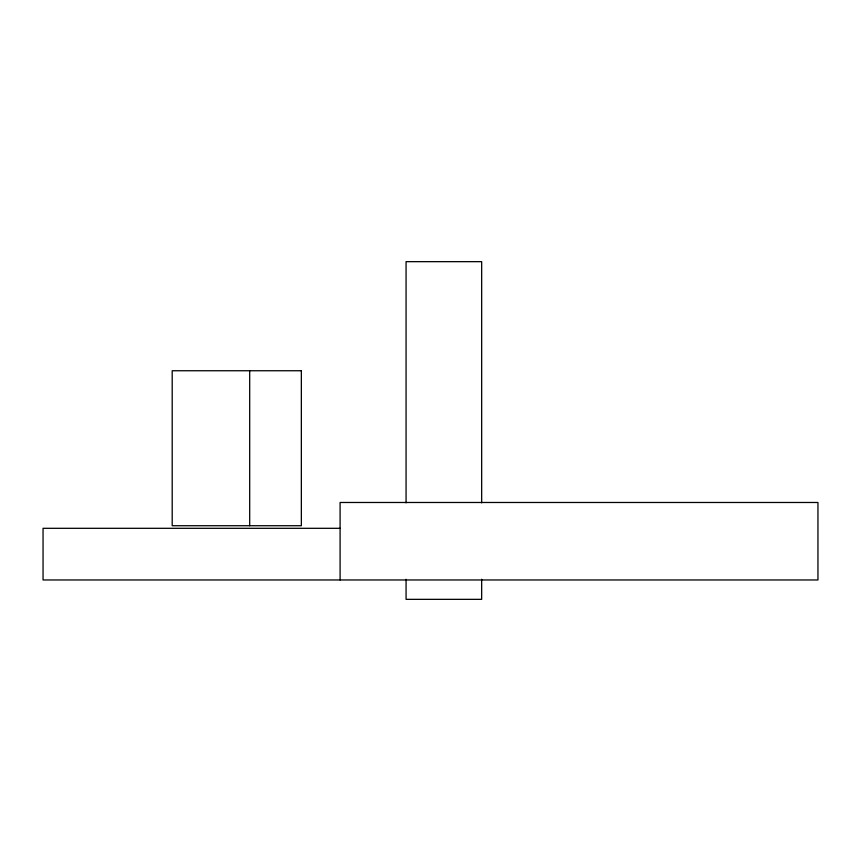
<?xml version="1.0" encoding="UTF-8"?>
<svg xmlns="http://www.w3.org/2000/svg" width="861" height="861" viewBox="0 0 861 861"><rect width="100%" height="100%" fill="white"/><g stroke="black" fill="none" stroke-linecap="round" stroke-linejoin="round"><path stroke-width="1.29" d="M340.095 528.31L43.05 528.31L43.05 579.97L817.95 579.97L817.95 502.48L340.095 502.48L340.095 579.97M481.665 502.867L481.665 261.658L406.069 261.658L406.069 502.867M481.665 579.249L481.665 599.342L406.069 599.342L406.069 579.249M249.69 370.747L249.69 525.727M301.35 370.747L172.2 370.747L172.2 525.727L301.35 525.727L301.35 370.747"/></g></svg>
